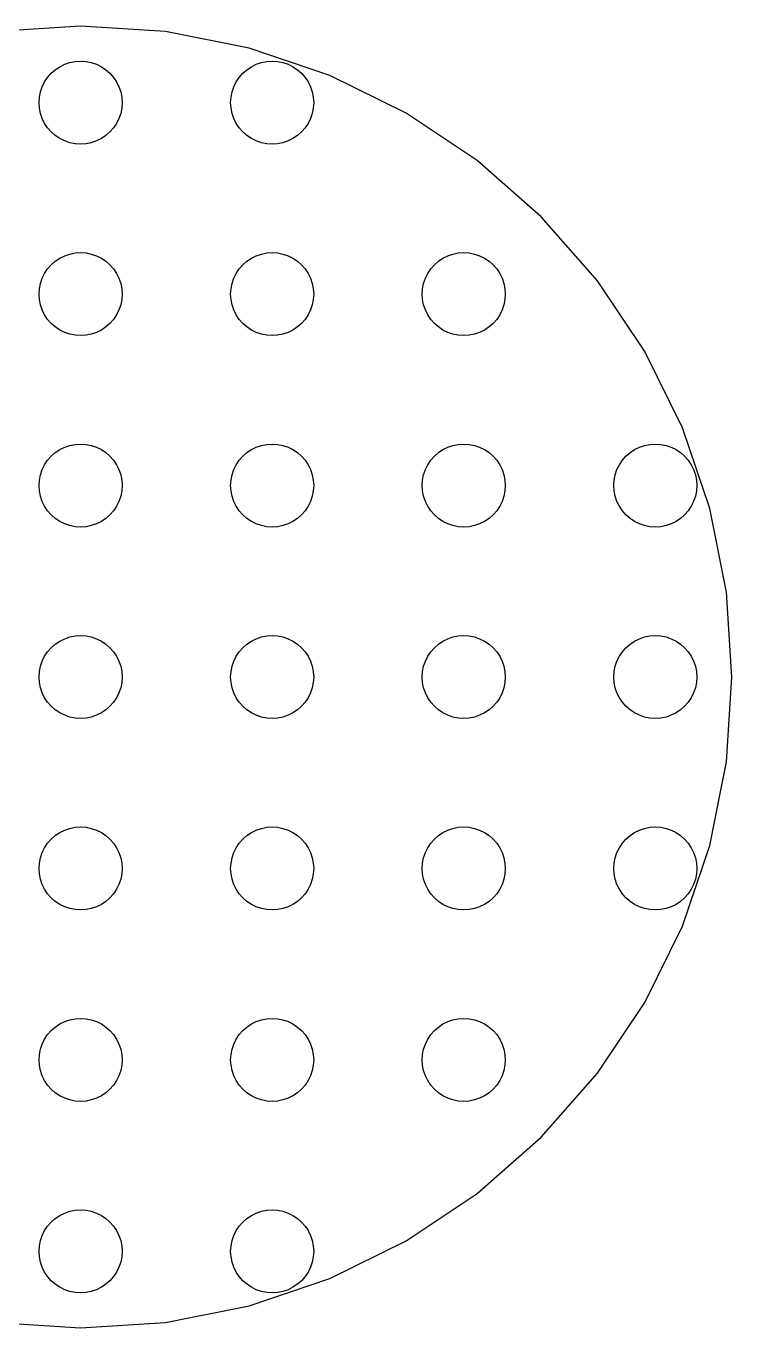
# Model space of a CAD drawing. Header units: metres. Extents: x -51 to 51, y -51 to 51.
# Drawn here: x -4.3 to 51, y -51 to 51 of the extents above; entities that cross this region are included whole.
import ezdxf

# ---------------------------------------------------------------- set-up
doc = ezdxf.new("R2010")
doc.units = ezdxf.units.M

msp = doc.modelspace()

# ---------------------------------------------------------------- linework, layer by layer
for p, q in [((0, 51), (-6.65683, 50.5637)), ((6.65683, 50.5637), (0, 51)), ((13.1998, 49.2622), (6.65683, 50.5637)), ((19.5168, 47.1178), (13.1998, 49.2622)), ((-1.625, 47.8146), (-1.24371, 48.0026)), ((-1.24371, 48.0026), (-0.84116, 48.1393)), ((-0.84116, 48.1393), (-0.42421, 48.2222)), ((-0.42421, 48.2222), (0, 48.25)), ((0, 48.25), (0.42421, 48.2222)), ((0.42421, 48.2222), (0.84116, 48.1393)), ((0.84116, 48.1393), (1.24371, 48.0026)), ((1.24371, 48.0026), (1.625, 47.8146)), ((13.375, 47.8146), (13.7563, 48.0026)), ((13.7563, 48.0026), (14.1588, 48.1393)), ((14.1588, 48.1393), (14.5758, 48.2222)), ((14.5758, 48.2222), (15, 48.25)), ((15, 48.25), (15.4242, 48.2222)), ((15.4242, 48.2222), (15.8412, 48.1393)), ((15.8412, 48.1393), (16.2437, 48.0026)), ((16.2437, 48.0026), (16.625, 47.8146)), ((-2.81458, 46.625), (-2.57838, 46.9785)), ((-2.57838, 46.9785), (-2.2981, 47.2981)), ((-2.2981, 47.2981), (-1.97847, 47.5784)), ((-1.97847, 47.5784), (-1.625, 47.8146)), ((1.625, 47.8146), (1.97847, 47.5784)), ((1.97847, 47.5784), (2.2981, 47.2981)), ((2.2981, 47.2981), (2.57838, 46.9785)), ((2.57838, 46.9785), (2.81458, 46.625)), ((12.1854, 46.625), (12.4216, 46.9785)), ((12.4216, 46.9785), (12.7019, 47.2981)), ((12.7019, 47.2981), (13.0215, 47.5784)), ((13.0215, 47.5784), (13.375, 47.8146)), ((16.625, 47.8146), (16.9785, 47.5784)), ((16.9785, 47.5784), (17.2981, 47.2981)), ((17.2981, 47.2981), (17.5784, 46.9785)), ((17.5784, 46.9785), (17.8146, 46.625)), ((25.5, 44.1673), (19.5168, 47.1178)), ((-3.13925, 45.8412), (-3.00259, 46.2437)), ((-3.00259, 46.2437), (-2.81458, 46.625)), ((2.81458, 46.625), (3.00259, 46.2437)), ((3.00259, 46.2437), (3.13925, 45.8412)), ((11.8607, 45.8412), (11.9974, 46.2437)), ((11.9974, 46.2437), (12.1854, 46.625)), ((17.8146, 46.625), (18.0026, 46.2437)), ((18.0026, 46.2437), (18.1393, 45.8412)), ((-3.25, 45), (-3.22218, 45.4242)), ((-3.22218, 44.5758), (-3.25, 45)), ((-3.22218, 45.4242), (-3.13925, 45.8412)), ((3.13925, 45.8412), (3.22218, 45.4242)), ((3.22218, 45.4242), (3.25, 45)), ((3.25, 45), (3.22218, 44.5758)), ((11.75, 45), (11.7778, 45.4242)), ((11.7778, 44.5758), (11.75, 45)), ((11.7778, 45.4242), (11.8607, 45.8412)), ((18.1393, 45.8412), (18.2222, 45.4242)), ((18.2222, 45.4242), (18.25, 45)), ((18.25, 45), (18.2222, 44.5758)), ((-3.13925, 44.1588), (-3.22218, 44.5758)), ((-3.00259, 43.7563), (-3.13925, 44.1588)), ((3.13925, 44.1588), (3.00259, 43.7563)), ((3.22218, 44.5758), (3.13925, 44.1588)), ((11.8607, 44.1588), (11.7778, 44.5758)), ((11.9974, 43.7563), (11.8607, 44.1588)), ((18.1393, 44.1588), (18.0026, 43.7563)), ((18.2222, 44.5758), (18.1393, 44.1588)), ((31.0468, 40.461), (25.5, 44.1673)), ((-2.81458, 43.375), (-3.00259, 43.7563)), ((-2.57838, 43.0215), (-2.81458, 43.375)), ((-2.2981, 42.7019), (-2.57838, 43.0215)), ((2.57838, 43.0215), (2.2981, 42.7019)), ((2.81458, 43.375), (2.57838, 43.0215)), ((3.00259, 43.7563), (2.81458, 43.375)), ((12.1854, 43.375), (11.9974, 43.7563)), ((12.4216, 43.0215), (12.1854, 43.375)), ((12.7019, 42.7019), (12.4216, 43.0215)), ((17.5784, 43.0215), (17.2981, 42.7019)), ((17.8146, 43.375), (17.5784, 43.0215)), ((18.0026, 43.7563), (17.8146, 43.375)), ((-1.97847, 42.4216), (-2.2981, 42.7019)), ((-1.625, 42.1854), (-1.97847, 42.4216)), ((-1.24371, 41.9974), (-1.625, 42.1854)), ((-0.84116, 41.8607), (-1.24371, 41.9974)), ((-0.42421, 41.7778), (-0.84116, 41.8607)), ((0.84116, 41.8607), (0.42421, 41.7778)), ((1.24371, 41.9974), (0.84116, 41.8607)), ((1.625, 42.1854), (1.24371, 41.9974)), ((1.97847, 42.4216), (1.625, 42.1854)), ((2.2981, 42.7019), (1.97847, 42.4216)), ((13.0215, 42.4216), (12.7019, 42.7019)), ((13.375, 42.1854), (13.0215, 42.4216)), ((13.7563, 41.9974), (13.375, 42.1854)), ((14.1588, 41.8607), (13.7563, 41.9974)), ((14.5758, 41.7778), (14.1588, 41.8607)), ((15.8412, 41.8607), (15.4242, 41.7778)), ((16.2437, 41.9974), (15.8412, 41.8607)), ((16.625, 42.1854), (16.2437, 41.9974)), ((16.9785, 42.4216), (16.625, 42.1854)), ((17.2981, 42.7019), (16.9785, 42.4216)), ((0, 41.75), (-0.42421, 41.7778)), ((0.42421, 41.7778), (0, 41.75)), ((15, 41.75), (14.5758, 41.7778)), ((15.4242, 41.7778), (15, 41.75)), ((36.0624, 36.0624), (31.0468, 40.461)), ((40.461, 31.0468), (36.0624, 36.0624)), ((-1.97847, 32.5784), (-1.625, 32.8146)), ((-1.625, 32.8146), (-1.24371, 33.0026)), ((-1.24371, 33.0026), (-0.84116, 33.1393)), ((-0.84116, 33.1393), (-0.42421, 33.2222)), ((-0.42421, 33.2222), (0, 33.25)), ((0, 33.25), (0.42421, 33.2222)), ((0.42421, 33.2222), (0.84116, 33.1393)), ((0.84116, 33.1393), (1.24371, 33.0026)), ((1.24371, 33.0026), (1.625, 32.8146)), ((1.625, 32.8146), (1.97847, 32.5784)), ((13.0215, 32.5784), (13.375, 32.8146)), ((13.375, 32.8146), (13.7563, 33.0026)), ((13.7563, 33.0026), (14.1588, 33.1393)), ((14.1588, 33.1393), (14.5758, 33.2222)), ((14.5758, 33.2222), (15, 33.25)), ((15, 33.25), (15.4242, 33.2222)), ((15.4242, 33.2222), (15.8412, 33.1393)), ((15.8412, 33.1393), (16.2437, 33.0026)), ((16.2437, 33.0026), (16.625, 32.8146)), ((16.625, 32.8146), (16.9785, 32.5784)), ((28.0215, 32.5784), (28.375, 32.8146)), ((28.375, 32.8146), (28.7563, 33.0026)), ((28.7563, 33.0026), (29.1588, 33.1393)), ((29.1588, 33.1393), (29.5758, 33.2222)), ((29.5758, 33.2222), (30, 33.25)), ((30, 33.25), (30.4242, 33.2222)), ((30.4242, 33.2222), (30.8412, 33.1393)), ((30.8412, 33.1393), (31.2437, 33.0026)), ((31.2437, 33.0026), (31.625, 32.8146)), ((31.625, 32.8146), (31.9785, 32.5784)), ((-3.00259, 31.2437), (-2.81458, 31.625)), ((-2.81458, 31.625), (-2.57838, 31.9785)), ((-2.57838, 31.9785), (-2.2981, 32.2981)), ((-2.2981, 32.2981), (-1.97847, 32.5784)), ((1.97847, 32.5784), (2.2981, 32.2981)), ((2.2981, 32.2981), (2.57838, 31.9785)), ((2.57838, 31.9785), (2.81458, 31.625)), ((2.81458, 31.625), (3.00259, 31.2437)), ((11.9974, 31.2437), (12.1854, 31.625)), ((12.1854, 31.625), (12.4216, 31.9785)), ((12.4216, 31.9785), (12.7019, 32.2981)), ((12.7019, 32.2981), (13.0215, 32.5784)), ((16.9785, 32.5784), (17.2981, 32.2981)), ((17.2981, 32.2981), (17.5784, 31.9785)), ((17.5784, 31.9785), (17.8146, 31.625)), ((17.8146, 31.625), (18.0026, 31.2437)), ((26.9974, 31.2437), (27.1854, 31.625)), ((27.1854, 31.625), (27.4216, 31.9785)), ((27.4216, 31.9785), (27.7019, 32.2981)), ((27.7019, 32.2981), (28.0215, 32.5784)), ((31.9785, 32.5784), (32.2981, 32.2981)), ((32.2981, 32.2981), (32.5784, 31.9785)), ((32.5784, 31.9785), (32.8146, 31.625)), ((32.8146, 31.625), (33.0026, 31.2437)), ((-3.22218, 30.4242), (-3.13925, 30.8412)), ((-3.13925, 30.8412), (-3.00259, 31.2437)), ((3.00259, 31.2437), (3.13925, 30.8412)), ((3.13925, 30.8412), (3.22218, 30.4242)), ((11.7778, 30.4242), (11.8607, 30.8412)), ((11.8607, 30.8412), (11.9974, 31.2437)), ((18.0026, 31.2437), (18.1393, 30.8412)), ((18.1393, 30.8412), (18.2222, 30.4242)), ((26.7778, 30.4242), (26.8607, 30.8412)), ((26.8607, 30.8412), (26.9974, 31.2437)), ((33.0026, 31.2437), (33.1393, 30.8412)), ((33.1393, 30.8412), (33.2222, 30.4242)), ((44.1673, 25.5), (40.461, 31.0468)), ((-3.25, 30), (-3.22218, 30.4242)), ((-3.22218, 29.5758), (-3.25, 30)), ((3.22218, 30.4242), (3.25, 30)), ((3.25, 30), (3.22218, 29.5758)), ((11.75, 30), (11.7778, 30.4242)), ((11.7778, 29.5758), (11.75, 30)), ((18.2222, 30.4242), (18.25, 30)), ((18.25, 30), (18.2222, 29.5758)), ((26.75, 30), (26.7778, 30.4242)), ((26.7778, 29.5758), (26.75, 30)), ((33.2222, 30.4242), (33.25, 30)), ((33.25, 30), (33.2222, 29.5758)), ((-3.13925, 29.1588), (-3.22218, 29.5758)), ((-3.00259, 28.7563), (-3.13925, 29.1588)), ((-2.81458, 28.375), (-3.00259, 28.7563)), ((3.00259, 28.7563), (2.81458, 28.375)), ((3.13925, 29.1588), (3.00259, 28.7563)), ((3.22218, 29.5758), (3.13925, 29.1588)), ((11.8607, 29.1588), (11.7778, 29.5758)), ((11.9974, 28.7563), (11.8607, 29.1588)), ((12.1854, 28.375), (11.9974, 28.7563)), ((18.0026, 28.7563), (17.8146, 28.375)), ((18.1393, 29.1588), (18.0026, 28.7563)), ((18.2222, 29.5758), (18.1393, 29.1588)), ((26.8607, 29.1588), (26.7778, 29.5758)), ((26.9974, 28.7563), (26.8607, 29.1588)), ((27.1854, 28.375), (26.9974, 28.7563)), ((33.0026, 28.7563), (32.8146, 28.375)), ((33.1393, 29.1588), (33.0026, 28.7563)), ((33.2222, 29.5758), (33.1393, 29.1588)), ((-2.57838, 28.0215), (-2.81458, 28.375)), ((-2.2981, 27.7019), (-2.57838, 28.0215)), ((-1.97847, 27.4216), (-2.2981, 27.7019)), ((2.2981, 27.7019), (1.97847, 27.4216)), ((2.57838, 28.0215), (2.2981, 27.7019)), ((2.81458, 28.375), (2.57838, 28.0215)), ((12.4216, 28.0215), (12.1854, 28.375)), ((12.7019, 27.7019), (12.4216, 28.0215)), ((13.0215, 27.4216), (12.7019, 27.7019)), ((17.2981, 27.7019), (16.9785, 27.4216)), ((17.5784, 28.0215), (17.2981, 27.7019)), ((17.8146, 28.375), (17.5784, 28.0215)), ((27.4216, 28.0215), (27.1854, 28.375)), ((27.7019, 27.7019), (27.4216, 28.0215)), ((28.0215, 27.4216), (27.7019, 27.7019)), ((32.2981, 27.7019), (31.9785, 27.4216)), ((32.5784, 28.0215), (32.2981, 27.7019)), ((32.8146, 28.375), (32.5784, 28.0215)), ((-1.625, 27.1854), (-1.97847, 27.4216)), ((-1.24371, 26.9974), (-1.625, 27.1854)), ((-0.84116, 26.8607), (-1.24371, 26.9974)), ((-0.42421, 26.7778), (-0.84116, 26.8607)), ((0, 26.75), (-0.42421, 26.7778)), ((0.42421, 26.7778), (0, 26.75)), ((0.84116, 26.8607), (0.42421, 26.7778)), ((1.24371, 26.9974), (0.84116, 26.8607)), ((1.625, 27.1854), (1.24371, 26.9974)), ((1.97847, 27.4216), (1.625, 27.1854)), ((13.375, 27.1854), (13.0215, 27.4216)), ((13.7563, 26.9974), (13.375, 27.1854)), ((14.1588, 26.8607), (13.7563, 26.9974)), ((14.5758, 26.7778), (14.1588, 26.8607)), ((15, 26.75), (14.5758, 26.7778)), ((15.4242, 26.7778), (15, 26.75)), ((15.8412, 26.8607), (15.4242, 26.7778)), ((16.2437, 26.9974), (15.8412, 26.8607)), ((16.625, 27.1854), (16.2437, 26.9974)), ((16.9785, 27.4216), (16.625, 27.1854)), ((28.375, 27.1854), (28.0215, 27.4216)), ((28.7563, 26.9974), (28.375, 27.1854)), ((29.1588, 26.8607), (28.7563, 26.9974)), ((29.5758, 26.7778), (29.1588, 26.8607)), ((30, 26.75), (29.5758, 26.7778)), ((30.4242, 26.7778), (30, 26.75)), ((30.8412, 26.8607), (30.4242, 26.7778)), ((31.2437, 26.9974), (30.8412, 26.8607)), ((31.625, 27.1854), (31.2437, 26.9974)), ((31.9785, 27.4216), (31.625, 27.1854)), ((47.1178, 19.5168), (44.1673, 25.5)), ((49.2622, 13.1998), (47.1178, 19.5168)), ((-2.2981, 17.2981), (-1.97847, 17.5784)), ((-1.97847, 17.5784), (-1.625, 17.8146)), ((-1.625, 17.8146), (-1.24371, 18.0026)), ((-1.24371, 18.0026), (-0.84116, 18.1393)), ((-0.84116, 18.1393), (-0.42421, 18.2222)), ((-0.42421, 18.2222), (0, 18.25)), ((0, 18.25), (0.42421, 18.2222)), ((0.42421, 18.2222), (0.84116, 18.1393)), ((0.84116, 18.1393), (1.24371, 18.0026)), ((1.24371, 18.0026), (1.625, 17.8146)), ((1.625, 17.8146), (1.97847, 17.5784)), ((1.97847, 17.5784), (2.2981, 17.2981)), ((12.7019, 17.2981), (13.0215, 17.5784)), ((13.0215, 17.5784), (13.375, 17.8146)), ((13.375, 17.8146), (13.7563, 18.0026)), ((13.7563, 18.0026), (14.1588, 18.1393)), ((14.1588, 18.1393), (14.5758, 18.2222)), ((14.5758, 18.2222), (15, 18.25)), ((15, 18.25), (15.4242, 18.2222)), ((15.4242, 18.2222), (15.8412, 18.1393)), ((15.8412, 18.1393), (16.2437, 18.0026)), ((16.2437, 18.0026), (16.625, 17.8146)), ((16.625, 17.8146), (16.9785, 17.5784)), ((16.9785, 17.5784), (17.2981, 17.2981)), ((27.7019, 17.2981), (28.0215, 17.5784)), ((28.0215, 17.5784), (28.375, 17.8146)), ((28.375, 17.8146), (28.7563, 18.0026)), ((28.7563, 18.0026), (29.1588, 18.1393)), ((29.1588, 18.1393), (29.5758, 18.2222)), ((29.5758, 18.2222), (30, 18.25)), ((30, 18.25), (30.4242, 18.2222)), ((30.4242, 18.2222), (30.8412, 18.1393)), ((30.8412, 18.1393), (31.2437, 18.0026)), ((31.2437, 18.0026), (31.625, 17.8146)), ((31.625, 17.8146), (31.9785, 17.5784)), ((31.9785, 17.5784), (32.2981, 17.2981)), ((42.7019, 17.2981), (43.0215, 17.5784)), ((43.0215, 17.5784), (43.375, 17.8146)), ((43.375, 17.8146), (43.7563, 18.0026)), ((43.7563, 18.0026), (44.1588, 18.1393)), ((44.1588, 18.1393), (44.5758, 18.2222)), ((44.5758, 18.2222), (45, 18.25)), ((45, 18.25), (45.4242, 18.2222)), ((45.4242, 18.2222), (45.8412, 18.1393)), ((45.8412, 18.1393), (46.2437, 18.0026)), ((46.2437, 18.0026), (46.625, 17.8146)), ((46.625, 17.8146), (46.9785, 17.5784)), ((46.9785, 17.5784), (47.2981, 17.2981)), ((-3.00259, 16.2437), (-2.81458, 16.625)), ((-2.81458, 16.625), (-2.57838, 16.9785)), ((-2.57838, 16.9785), (-2.2981, 17.2981)), ((2.2981, 17.2981), (2.57838, 16.9785)), ((2.57838, 16.9785), (2.81458, 16.625)), ((2.81458, 16.625), (3.00259, 16.2437)), ((11.9974, 16.2437), (12.1854, 16.625)), ((12.1854, 16.625), (12.4216, 16.9785)), ((12.4216, 16.9785), (12.7019, 17.2981)), ((17.2981, 17.2981), (17.5784, 16.9785)), ((17.5784, 16.9785), (17.8146, 16.625)), ((17.8146, 16.625), (18.0026, 16.2437)), ((26.9974, 16.2437), (27.1854, 16.625)), ((27.1854, 16.625), (27.4216, 16.9785)), ((27.4216, 16.9785), (27.7019, 17.2981)), ((32.2981, 17.2981), (32.5784, 16.9785)), ((32.5784, 16.9785), (32.8146, 16.625)), ((32.8146, 16.625), (33.0026, 16.2437)), ((41.9974, 16.2437), (42.1854, 16.625)), ((42.1854, 16.625), (42.4216, 16.9785)), ((42.4216, 16.9785), (42.7019, 17.2981)), ((47.2981, 17.2981), (47.5784, 16.9785)), ((47.5784, 16.9785), (47.8146, 16.625)), ((47.8146, 16.625), (48.0026, 16.2437)), ((-3.25, 15), (-3.22218, 15.4242)), ((-3.22218, 15.4242), (-3.13925, 15.8412)), ((-3.13925, 15.8412), (-3.00259, 16.2437)), ((3.00259, 16.2437), (3.13925, 15.8412)), ((3.13925, 15.8412), (3.22218, 15.4242)), ((3.22218, 15.4242), (3.25, 15)), ((11.75, 15), (11.7778, 15.4242)), ((11.7778, 15.4242), (11.8607, 15.8412)), ((11.8607, 15.8412), (11.9974, 16.2437)), ((18.0026, 16.2437), (18.1393, 15.8412)), ((18.1393, 15.8412), (18.2222, 15.4242)), ((18.2222, 15.4242), (18.25, 15)), ((26.75, 15), (26.7778, 15.4242)), ((26.7778, 15.4242), (26.8607, 15.8412)), ((26.8607, 15.8412), (26.9974, 16.2437)), ((33.0026, 16.2437), (33.1393, 15.8412)), ((33.1393, 15.8412), (33.2222, 15.4242)), ((33.2222, 15.4242), (33.25, 15)), ((41.75, 15), (41.7778, 15.4242)), ((41.7778, 15.4242), (41.8607, 15.8412)), ((41.8607, 15.8412), (41.9974, 16.2437)), ((48.0026, 16.2437), (48.1393, 15.8412)), ((48.1393, 15.8412), (48.2222, 15.4242)), ((48.2222, 15.4242), (48.25, 15)), ((-3.22218, 14.5758), (-3.25, 15)), ((-3.13925, 14.1588), (-3.22218, 14.5758)), ((3.22218, 14.5758), (3.13925, 14.1588)), ((3.25, 15), (3.22218, 14.5758)), ((11.7778, 14.5758), (11.75, 15)), ((11.8607, 14.1588), (11.7778, 14.5758)), ((18.2222, 14.5758), (18.1393, 14.1588)), ((18.25, 15), (18.2222, 14.5758)), ((26.7778, 14.5758), (26.75, 15)), ((26.8607, 14.1588), (26.7778, 14.5758)), ((33.2222, 14.5758), (33.1393, 14.1588)), ((33.25, 15), (33.2222, 14.5758)), ((41.7778, 14.5758), (41.75, 15)), ((41.8607, 14.1588), (41.7778, 14.5758)), ((48.2222, 14.5758), (48.1393, 14.1588)), ((48.25, 15), (48.2222, 14.5758)), ((-3.00259, 13.7563), (-3.13925, 14.1588)), ((-2.81458, 13.375), (-3.00259, 13.7563)), ((-2.57838, 13.0215), (-2.81458, 13.375)), ((2.81458, 13.375), (2.57838, 13.0215)), ((3.00259, 13.7563), (2.81458, 13.375)), ((3.13925, 14.1588), (3.00259, 13.7563)), ((11.9974, 13.7563), (11.8607, 14.1588)), ((12.1854, 13.375), (11.9974, 13.7563)), ((12.4216, 13.0215), (12.1854, 13.375)), ((17.8146, 13.375), (17.5784, 13.0215)), ((18.0026, 13.7563), (17.8146, 13.375)), ((18.1393, 14.1588), (18.0026, 13.7563)), ((26.9974, 13.7563), (26.8607, 14.1588)), ((27.1854, 13.375), (26.9974, 13.7563)), ((27.4216, 13.0215), (27.1854, 13.375)), ((32.8146, 13.375), (32.5784, 13.0215)), ((33.0026, 13.7563), (32.8146, 13.375)), ((33.1393, 14.1588), (33.0026, 13.7563)), ((41.9974, 13.7563), (41.8607, 14.1588)), ((42.1854, 13.375), (41.9974, 13.7563)), ((42.4216, 13.0215), (42.1854, 13.375)), ((47.8146, 13.375), (47.5784, 13.0215)), ((48.0026, 13.7563), (47.8146, 13.375)), ((48.1393, 14.1588), (48.0026, 13.7563)), ((-2.2981, 12.7019), (-2.57838, 13.0215)), ((-1.97847, 12.4216), (-2.2981, 12.7019)), ((-1.625, 12.1854), (-1.97847, 12.4216)), ((1.97847, 12.4216), (1.625, 12.1854)), ((2.2981, 12.7019), (1.97847, 12.4216)), ((2.57838, 13.0215), (2.2981, 12.7019)), ((12.7019, 12.7019), (12.4216, 13.0215)), ((13.0215, 12.4216), (12.7019, 12.7019)), ((13.375, 12.1854), (13.0215, 12.4216)), ((16.9785, 12.4216), (16.625, 12.1854)), ((17.2981, 12.7019), (16.9785, 12.4216)), ((17.5784, 13.0215), (17.2981, 12.7019)), ((27.7019, 12.7019), (27.4216, 13.0215)), ((28.0215, 12.4216), (27.7019, 12.7019)), ((28.375, 12.1854), (28.0215, 12.4216)), ((31.9785, 12.4216), (31.625, 12.1854)), ((32.2981, 12.7019), (31.9785, 12.4216)), ((32.5784, 13.0215), (32.2981, 12.7019)), ((42.7019, 12.7019), (42.4216, 13.0215)), ((43.0215, 12.4216), (42.7019, 12.7019)), ((43.375, 12.1854), (43.0215, 12.4216)), ((46.9785, 12.4216), (46.625, 12.1854)), ((47.2981, 12.7019), (46.9785, 12.4216)), ((47.5784, 13.0215), (47.2981, 12.7019)), ((50.5637, 6.65683), (49.2622, 13.1998)), ((-1.24371, 11.9974), (-1.625, 12.1854)), ((-0.84116, 11.8607), (-1.24371, 11.9974)), ((-0.42421, 11.7778), (-0.84116, 11.8607)), ((0, 11.75), (-0.42421, 11.7778)), ((0.42421, 11.7778), (0, 11.75)), ((0.84116, 11.8607), (0.42421, 11.7778)), ((1.24371, 11.9974), (0.84116, 11.8607)), ((1.625, 12.1854), (1.24371, 11.9974)), ((13.7563, 11.9974), (13.375, 12.1854)), ((14.1588, 11.8607), (13.7563, 11.9974)), ((14.5758, 11.7778), (14.1588, 11.8607)), ((15, 11.75), (14.5758, 11.7778)), ((15.4242, 11.7778), (15, 11.75)), ((15.8412, 11.8607), (15.4242, 11.7778)), ((16.2437, 11.9974), (15.8412, 11.8607)), ((16.625, 12.1854), (16.2437, 11.9974)), ((28.7563, 11.9974), (28.375, 12.1854)), ((29.1588, 11.8607), (28.7563, 11.9974)), ((29.5758, 11.7778), (29.1588, 11.8607)), ((30, 11.75), (29.5758, 11.7778)), ((30.4242, 11.7778), (30, 11.75)), ((30.8412, 11.8607), (30.4242, 11.7778)), ((31.2437, 11.9974), (30.8412, 11.8607)), ((31.625, 12.1854), (31.2437, 11.9974)), ((43.7563, 11.9974), (43.375, 12.1854)), ((44.1588, 11.8607), (43.7563, 11.9974)), ((44.5758, 11.7778), (44.1588, 11.8607)), ((45, 11.75), (44.5758, 11.7778)), ((45.4242, 11.7778), (45, 11.75)), ((45.8412, 11.8607), (45.4242, 11.7778)), ((46.2437, 11.9974), (45.8412, 11.8607)), ((46.625, 12.1854), (46.2437, 11.9974)), ((51, 0), (50.5637, 6.65683)), ((-1.24371, 3.00259), (-0.84116, 3.13925)), ((-0.84116, 3.13925), (-0.42421, 3.22218)), ((-0.42421, 3.22218), (0, 3.25)), ((0, 3.25), (0.42421, 3.22218)), ((0.42421, 3.22218), (0.84116, 3.13925)), ((0.84116, 3.13925), (1.24371, 3.00259)), ((13.7563, 3.00259), (14.1588, 3.13925)), ((14.1588, 3.13925), (14.5758, 3.22218)), ((14.5758, 3.22218), (15, 3.25)), ((15, 3.25), (15.4242, 3.22218)), ((15.4242, 3.22218), (15.8412, 3.13925)), ((15.8412, 3.13925), (16.2437, 3.00259)), ((28.7563, 3.00259), (29.1588, 3.13925)), ((29.1588, 3.13925), (29.5758, 3.22218)), ((29.5758, 3.22218), (30, 3.25)), ((30, 3.25), (30.4242, 3.22218)), ((30.4242, 3.22218), (30.8412, 3.13925)), ((30.8412, 3.13925), (31.2437, 3.00259)), ((43.7563, 3.00259), (44.1588, 3.13925)), ((44.1588, 3.13925), (44.5758, 3.22218)), ((44.5758, 3.22218), (45, 3.25)), ((45, 3.25), (45.4242, 3.22218)), ((45.4242, 3.22218), (45.8412, 3.13925)), ((45.8412, 3.13925), (46.2437, 3.00259)), ((-2.57838, 1.97847), (-2.2981, 2.2981)), ((-2.2981, 2.2981), (-1.97847, 2.57838)), ((-1.97847, 2.57838), (-1.625, 2.81458)), ((-1.625, 2.81458), (-1.24371, 3.00259)), ((1.24371, 3.00259), (1.625, 2.81458)), ((1.625, 2.81458), (1.97847, 2.57838)), ((1.97847, 2.57838), (2.2981, 2.2981)), ((2.2981, 2.2981), (2.57838, 1.97847)), ((12.4216, 1.97847), (12.7019, 2.2981)), ((12.7019, 2.2981), (13.0215, 2.57838)), ((13.0215, 2.57838), (13.375, 2.81458)), ((13.375, 2.81458), (13.7563, 3.00259)), ((16.2437, 3.00259), (16.625, 2.81458)), ((16.625, 2.81458), (16.9785, 2.57838)), ((16.9785, 2.57838), (17.2981, 2.2981)), ((17.2981, 2.2981), (17.5784, 1.97847)), ((27.4216, 1.97847), (27.7019, 2.2981)), ((27.7019, 2.2981), (28.0215, 2.57838)), ((28.0215, 2.57838), (28.375, 2.81458)), ((28.375, 2.81458), (28.7563, 3.00259)), ((31.2437, 3.00259), (31.625, 2.81458)), ((31.625, 2.81458), (31.9785, 2.57838)), ((31.9785, 2.57838), (32.2981, 2.2981)), ((32.2981, 2.2981), (32.5784, 1.97847)), ((42.4216, 1.97847), (42.7019, 2.2981)), ((42.7019, 2.2981), (43.0215, 2.57838)), ((43.0215, 2.57838), (43.375, 2.81458)), ((43.375, 2.81458), (43.7563, 3.00259)), ((46.2437, 3.00259), (46.625, 2.81458)), ((46.625, 2.81458), (46.9785, 2.57838)), ((46.9785, 2.57838), (47.2981, 2.2981)), ((47.2981, 2.2981), (47.5784, 1.97847)), ((-3.13925, 0.84116), (-3.00259, 1.24371)), ((-3.00259, 1.24371), (-2.81458, 1.625)), ((-2.81458, 1.625), (-2.57838, 1.97847)), ((2.57838, 1.97847), (2.81458, 1.625)), ((2.81458, 1.625), (3.00259, 1.24371)), ((3.00259, 1.24371), (3.13925, 0.84116)), ((11.8607, 0.84116), (11.9974, 1.24371)), ((11.9974, 1.24371), (12.1854, 1.625)), ((12.1854, 1.625), (12.4216, 1.97847)), ((17.5784, 1.97847), (17.8146, 1.625)), ((17.8146, 1.625), (18.0026, 1.24371)), ((18.0026, 1.24371), (18.1393, 0.84116)), ((26.8607, 0.84116), (26.9974, 1.24371)), ((26.9974, 1.24371), (27.1854, 1.625)), ((27.1854, 1.625), (27.4216, 1.97847)), ((32.5784, 1.97847), (32.8146, 1.625)), ((32.8146, 1.625), (33.0026, 1.24371)), ((33.0026, 1.24371), (33.1393, 0.84116)), ((41.8607, 0.84116), (41.9974, 1.24371)), ((41.9974, 1.24371), (42.1854, 1.625)), ((42.1854, 1.625), (42.4216, 1.97847)), ((47.5784, 1.97847), (47.8146, 1.625)), ((47.8146, 1.625), (48.0026, 1.24371)), ((48.0026, 1.24371), (48.1393, 0.84116)), ((-3.25, 0), (-3.22218, 0.42421)), ((-3.22218, -0.42421), (-3.25, 0)), ((-3.22218, 0.42421), (-3.13925, 0.84116)), ((3.13925, 0.84116), (3.22218, 0.42421)), ((3.22218, 0.42421), (3.25, 0)), ((3.25, 0), (3.22218, -0.42421)), ((11.75, 0), (11.7778, 0.42421)), ((11.7778, -0.42421), (11.75, 0)), ((11.7778, 0.42421), (11.8607, 0.84116)), ((18.1393, 0.84116), (18.2222, 0.42421)), ((18.2222, 0.42421), (18.25, 0)), ((18.25, 0), (18.2222, -0.42421)), ((26.75, 0), (26.7778, 0.42421)), ((26.7778, -0.42421), (26.75, 0)), ((26.7778, 0.42421), (26.8607, 0.84116)), ((33.1393, 0.84116), (33.2222, 0.42421)), ((33.2222, 0.42421), (33.25, 0)), ((33.25, 0), (33.2222, -0.42421)), ((41.75, 0), (41.7778, 0.42421)), ((41.7778, -0.42421), (41.75, 0)), ((41.7778, 0.42421), (41.8607, 0.84116)), ((48.1393, 0.84116), (48.2222, 0.42421)), ((48.2222, 0.42421), (48.25, 0)), ((48.25, 0), (48.2222, -0.42421)), ((50.5637, -6.65683), (51, 0)), ((-3.13925, -0.84116), (-3.22218, -0.42421)), ((-3.00259, -1.24371), (-3.13925, -0.84116)), ((3.13925, -0.84116), (3.00259, -1.24371)), ((3.22218, -0.42421), (3.13925, -0.84116)), ((11.8607, -0.84116), (11.7778, -0.42421)), ((11.9974, -1.24371), (11.8607, -0.84116)), ((18.1393, -0.84116), (18.0026, -1.24371)), ((18.2222, -0.42421), (18.1393, -0.84116)), ((26.8607, -0.84116), (26.7778, -0.42421)), ((26.9974, -1.24371), (26.8607, -0.84116)), ((33.1393, -0.84116), (33.0026, -1.24371)), ((33.2222, -0.42421), (33.1393, -0.84116)), ((41.8607, -0.84116), (41.7778, -0.42421)), ((41.9974, -1.24371), (41.8607, -0.84116)), ((48.1393, -0.84116), (48.0026, -1.24371)), ((48.2222, -0.42421), (48.1393, -0.84116)), ((-2.81458, -1.625), (-3.00259, -1.24371)), ((-2.57838, -1.97847), (-2.81458, -1.625)), ((-2.2981, -2.2981), (-2.57838, -1.97847)), ((2.57838, -1.97847), (2.2981, -2.2981)), ((2.81458, -1.625), (2.57838, -1.97847)), ((3.00259, -1.24371), (2.81458, -1.625)), ((12.1854, -1.625), (11.9974, -1.24371)), ((12.4216, -1.97847), (12.1854, -1.625)), ((12.7019, -2.2981), (12.4216, -1.97847)), ((17.5784, -1.97847), (17.2981, -2.2981)), ((17.8146, -1.625), (17.5784, -1.97847)), ((18.0026, -1.24371), (17.8146, -1.625)), ((27.1854, -1.625), (26.9974, -1.24371)), ((27.4216, -1.97847), (27.1854, -1.625)), ((27.7019, -2.2981), (27.4216, -1.97847)), ((32.5784, -1.97847), (32.2981, -2.2981)), ((32.8146, -1.625), (32.5784, -1.97847)), ((33.0026, -1.24371), (32.8146, -1.625)), ((42.1854, -1.625), (41.9974, -1.24371)), ((42.4216, -1.97847), (42.1854, -1.625)), ((42.7019, -2.2981), (42.4216, -1.97847)), ((47.5784, -1.97847), (47.2981, -2.2981)), ((47.8146, -1.625), (47.5784, -1.97847)), ((48.0026, -1.24371), (47.8146, -1.625)), ((-1.97847, -2.57838), (-2.2981, -2.2981)), ((-1.625, -2.81458), (-1.97847, -2.57838)), ((-1.24371, -3.00259), (-1.625, -2.81458)), ((-0.84116, -3.13925), (-1.24371, -3.00259)), ((1.24371, -3.00259), (0.84116, -3.13925)), ((1.625, -2.81458), (1.24371, -3.00259)), ((1.97847, -2.57838), (1.625, -2.81458)), ((2.2981, -2.2981), (1.97847, -2.57838)), ((13.0215, -2.57838), (12.7019, -2.2981)), ((13.375, -2.81458), (13.0215, -2.57838)), ((13.7563, -3.00259), (13.375, -2.81458)), ((14.1588, -3.13925), (13.7563, -3.00259)), ((16.2437, -3.00259), (15.8412, -3.13925)), ((16.625, -2.81458), (16.2437, -3.00259)), ((16.9785, -2.57838), (16.625, -2.81458)), ((17.2981, -2.2981), (16.9785, -2.57838)), ((28.0215, -2.57838), (27.7019, -2.2981)), ((28.375, -2.81458), (28.0215, -2.57838)), ((28.7563, -3.00259), (28.375, -2.81458)), ((29.1588, -3.13925), (28.7563, -3.00259)), ((31.2437, -3.00259), (30.8412, -3.13925)), ((31.625, -2.81458), (31.2437, -3.00259)), ((31.9785, -2.57838), (31.625, -2.81458)), ((32.2981, -2.2981), (31.9785, -2.57838)), ((43.0215, -2.57838), (42.7019, -2.2981)), ((43.375, -2.81458), (43.0215, -2.57838)), ((43.7563, -3.00259), (43.375, -2.81458)), ((44.1588, -3.13925), (43.7563, -3.00259)), ((46.2437, -3.00259), (45.8412, -3.13925)), ((46.625, -2.81458), (46.2437, -3.00259)), ((46.9785, -2.57838), (46.625, -2.81458)), ((47.2981, -2.2981), (46.9785, -2.57838)), ((-0.42421, -3.22218), (-0.84116, -3.13925)), ((0, -3.25), (-0.42421, -3.22218)), ((0.42421, -3.22218), (0, -3.25)), ((0.84116, -3.13925), (0.42421, -3.22218)), ((14.5758, -3.22218), (14.1588, -3.13925)), ((15, -3.25), (14.5758, -3.22218)), ((15.4242, -3.22218), (15, -3.25)), ((15.8412, -3.13925), (15.4242, -3.22218)), ((29.5758, -3.22218), (29.1588, -3.13925)), ((30, -3.25), (29.5758, -3.22218)), ((30.4242, -3.22218), (30, -3.25)), ((30.8412, -3.13925), (30.4242, -3.22218)), ((44.5758, -3.22218), (44.1588, -3.13925)), ((45, -3.25), (44.5758, -3.22218)), ((45.4242, -3.22218), (45, -3.25)), ((45.8412, -3.13925), (45.4242, -3.22218)), ((49.2622, -13.1998), (50.5637, -6.65683)), ((-1.97847, -12.4216), (-1.625, -12.1854)), ((-1.625, -12.1854), (-1.24371, -11.9974)), ((-1.24371, -11.9974), (-0.84116, -11.8607)), ((-0.84116, -11.8607), (-0.42421, -11.7778)), ((-0.42421, -11.7778), (0, -11.75)), ((0, -11.75), (0.42421, -11.7778)), ((0.42421, -11.7778), (0.84116, -11.8607)), ((0.84116, -11.8607), (1.24371, -11.9974)), ((1.24371, -11.9974), (1.625, -12.1854)), ((1.625, -12.1854), (1.97847, -12.4216)), ((13.0215, -12.4216), (13.375, -12.1854)), ((13.375, -12.1854), (13.7563, -11.9974)), ((13.7563, -11.9974), (14.1588, -11.8607)), ((14.1588, -11.8607), (14.5758, -11.7778)), ((14.5758, -11.7778), (15, -11.75)), ((15, -11.75), (15.4242, -11.7778)), ((15.4242, -11.7778), (15.8412, -11.8607)), ((15.8412, -11.8607), (16.2437, -11.9974)), ((16.2437, -11.9974), (16.625, -12.1854)), ((16.625, -12.1854), (16.9785, -12.4216)), ((28.0215, -12.4216), (28.375, -12.1854)), ((28.375, -12.1854), (28.7563, -11.9974)), ((28.7563, -11.9974), (29.1588, -11.8607)), ((29.1588, -11.8607), (29.5758, -11.7778)), ((29.5758, -11.7778), (30, -11.75)), ((30, -11.75), (30.4242, -11.7778)), ((30.4242, -11.7778), (30.8412, -11.8607)), ((30.8412, -11.8607), (31.2437, -11.9974)), ((31.2437, -11.9974), (31.625, -12.1854)), ((31.625, -12.1854), (31.9785, -12.4216)), ((43.0215, -12.4216), (43.375, -12.1854)), ((43.375, -12.1854), (43.7563, -11.9974)), ((43.7563, -11.9974), (44.1588, -11.8607)), ((44.1588, -11.8607), (44.5758, -11.7778)), ((44.5758, -11.7778), (45, -11.75)), ((45, -11.75), (45.4242, -11.7778)), ((45.4242, -11.7778), (45.8412, -11.8607)), ((45.8412, -11.8607), (46.2437, -11.9974)), ((46.2437, -11.9974), (46.625, -12.1854)), ((46.625, -12.1854), (46.9785, -12.4216)), ((-2.81458, -13.375), (-2.57838, -13.0215)), ((-2.57838, -13.0215), (-2.2981, -12.7019)), ((-2.2981, -12.7019), (-1.97847, -12.4216)), ((1.97847, -12.4216), (2.2981, -12.7019)), ((2.2981, -12.7019), (2.57838, -13.0215)), ((2.57838, -13.0215), (2.81458, -13.375)), ((12.1854, -13.375), (12.4216, -13.0215)), ((12.4216, -13.0215), (12.7019, -12.7019)), ((12.7019, -12.7019), (13.0215, -12.4216)), ((16.9785, -12.4216), (17.2981, -12.7019)), ((17.2981, -12.7019), (17.5784, -13.0215)), ((17.5784, -13.0215), (17.8146, -13.375)), ((27.1854, -13.375), (27.4216, -13.0215)), ((27.4216, -13.0215), (27.7019, -12.7019)), ((27.7019, -12.7019), (28.0215, -12.4216)), ((31.9785, -12.4216), (32.2981, -12.7019)), ((32.2981, -12.7019), (32.5784, -13.0215)), ((32.5784, -13.0215), (32.8146, -13.375)), ((42.1854, -13.375), (42.4216, -13.0215)), ((42.4216, -13.0215), (42.7019, -12.7019)), ((42.7019, -12.7019), (43.0215, -12.4216)), ((46.9785, -12.4216), (47.2981, -12.7019)), ((47.1178, -19.5168), (49.2622, -13.1998)), ((47.2981, -12.7019), (47.5784, -13.0215)), ((47.5784, -13.0215), (47.8146, -13.375)), ((-3.22218, -14.5758), (-3.13925, -14.1588)), ((-3.13925, -14.1588), (-3.00259, -13.7563)), ((-3.00259, -13.7563), (-2.81458, -13.375)), ((2.81458, -13.375), (3.00259, -13.7563)), ((3.00259, -13.7563), (3.13925, -14.1588)), ((3.13925, -14.1588), (3.22218, -14.5758)), ((11.7778, -14.5758), (11.8607, -14.1588)), ((11.8607, -14.1588), (11.9974, -13.7563)), ((11.9974, -13.7563), (12.1854, -13.375)), ((17.8146, -13.375), (18.0026, -13.7563)), ((18.0026, -13.7563), (18.1393, -14.1588)), ((18.1393, -14.1588), (18.2222, -14.5758)), ((26.7778, -14.5758), (26.8607, -14.1588)), ((26.8607, -14.1588), (26.9974, -13.7563)), ((26.9974, -13.7563), (27.1854, -13.375)), ((32.8146, -13.375), (33.0026, -13.7563)), ((33.0026, -13.7563), (33.1393, -14.1588)), ((33.1393, -14.1588), (33.2222, -14.5758)), ((41.7778, -14.5758), (41.8607, -14.1588)), ((41.8607, -14.1588), (41.9974, -13.7563)), ((41.9974, -13.7563), (42.1854, -13.375)), ((47.8146, -13.375), (48.0026, -13.7563)), ((48.0026, -13.7563), (48.1393, -14.1588)), ((48.1393, -14.1588), (48.2222, -14.5758)), ((-3.25, -15), (-3.22218, -14.5758)), ((-3.22218, -15.4242), (-3.25, -15)), ((3.22218, -14.5758), (3.25, -15)), ((3.25, -15), (3.22218, -15.4242)), ((11.75, -15), (11.7778, -14.5758)), ((11.7778, -15.4242), (11.75, -15)), ((18.2222, -14.5758), (18.25, -15)), ((18.25, -15), (18.2222, -15.4242)), ((26.75, -15), (26.7778, -14.5758)), ((26.7778, -15.4242), (26.75, -15)), ((33.2222, -14.5758), (33.25, -15)), ((33.25, -15), (33.2222, -15.4242)), ((41.75, -15), (41.7778, -14.5758)), ((41.7778, -15.4242), (41.75, -15)), ((48.2222, -14.5758), (48.25, -15)), ((48.25, -15), (48.2222, -15.4242)), ((-3.13925, -15.8412), (-3.22218, -15.4242)), ((-3.00259, -16.2437), (-3.13925, -15.8412)), ((-2.81458, -16.625), (-3.00259, -16.2437)), ((3.00259, -16.2437), (2.81458, -16.625)), ((3.13925, -15.8412), (3.00259, -16.2437)), ((3.22218, -15.4242), (3.13925, -15.8412)), ((11.8607, -15.8412), (11.7778, -15.4242)), ((11.9974, -16.2437), (11.8607, -15.8412)), ((12.1854, -16.625), (11.9974, -16.2437)), ((18.0026, -16.2437), (17.8146, -16.625)), ((18.1393, -15.8412), (18.0026, -16.2437)), ((18.2222, -15.4242), (18.1393, -15.8412)), ((26.8607, -15.8412), (26.7778, -15.4242)), ((26.9974, -16.2437), (26.8607, -15.8412)), ((27.1854, -16.625), (26.9974, -16.2437)), ((33.0026, -16.2437), (32.8146, -16.625)), ((33.1393, -15.8412), (33.0026, -16.2437)), ((33.2222, -15.4242), (33.1393, -15.8412)), ((41.8607, -15.8412), (41.7778, -15.4242)), ((41.9974, -16.2437), (41.8607, -15.8412)), ((42.1854, -16.625), (41.9974, -16.2437)), ((48.0026, -16.2437), (47.8146, -16.625)), ((48.1393, -15.8412), (48.0026, -16.2437)), ((48.2222, -15.4242), (48.1393, -15.8412)), ((-2.57838, -16.9785), (-2.81458, -16.625)), ((-2.2981, -17.2981), (-2.57838, -16.9785)), ((-1.97847, -17.5784), (-2.2981, -17.2981)), ((2.2981, -17.2981), (1.97847, -17.5784)), ((2.57838, -16.9785), (2.2981, -17.2981)), ((2.81458, -16.625), (2.57838, -16.9785)), ((12.4216, -16.9785), (12.1854, -16.625)), ((12.7019, -17.2981), (12.4216, -16.9785)), ((13.0215, -17.5784), (12.7019, -17.2981)), ((17.2981, -17.2981), (16.9785, -17.5784)), ((17.5784, -16.9785), (17.2981, -17.2981)), ((17.8146, -16.625), (17.5784, -16.9785)), ((27.4216, -16.9785), (27.1854, -16.625)), ((27.7019, -17.2981), (27.4216, -16.9785)), ((28.0215, -17.5784), (27.7019, -17.2981)), ((32.2981, -17.2981), (31.9785, -17.5784)), ((32.5784, -16.9785), (32.2981, -17.2981)), ((32.8146, -16.625), (32.5784, -16.9785)), ((42.4216, -16.9785), (42.1854, -16.625)), ((42.7019, -17.2981), (42.4216, -16.9785)), ((43.0215, -17.5784), (42.7019, -17.2981)), ((47.2981, -17.2981), (46.9785, -17.5784)), ((47.5784, -16.9785), (47.2981, -17.2981)), ((47.8146, -16.625), (47.5784, -16.9785)), ((-1.625, -17.8146), (-1.97847, -17.5784)), ((-1.24371, -18.0026), (-1.625, -17.8146)), ((-0.84116, -18.1393), (-1.24371, -18.0026)), ((-0.42421, -18.2222), (-0.84116, -18.1393)), ((0, -18.25), (-0.42421, -18.2222)), ((0.42421, -18.2222), (0, -18.25)), ((0.84116, -18.1393), (0.42421, -18.2222)), ((1.24371, -18.0026), (0.84116, -18.1393)), ((1.625, -17.8146), (1.24371, -18.0026)), ((1.97847, -17.5784), (1.625, -17.8146)), ((13.375, -17.8146), (13.0215, -17.5784)), ((13.7563, -18.0026), (13.375, -17.8146)), ((14.1588, -18.1393), (13.7563, -18.0026)), ((14.5758, -18.2222), (14.1588, -18.1393)), ((15, -18.25), (14.5758, -18.2222)), ((15.4242, -18.2222), (15, -18.25)), ((15.8412, -18.1393), (15.4242, -18.2222)), ((16.2437, -18.0026), (15.8412, -18.1393)), ((16.625, -17.8146), (16.2437, -18.0026)), ((16.9785, -17.5784), (16.625, -17.8146)), ((28.375, -17.8146), (28.0215, -17.5784)), ((28.7563, -18.0026), (28.375, -17.8146)), ((29.1588, -18.1393), (28.7563, -18.0026)), ((29.5758, -18.2222), (29.1588, -18.1393)), ((30, -18.25), (29.5758, -18.2222)), ((30.4242, -18.2222), (30, -18.25)), ((30.8412, -18.1393), (30.4242, -18.2222)), ((31.2437, -18.0026), (30.8412, -18.1393)), ((31.625, -17.8146), (31.2437, -18.0026)), ((31.9785, -17.5784), (31.625, -17.8146)), ((43.375, -17.8146), (43.0215, -17.5784)), ((43.7563, -18.0026), (43.375, -17.8146)), ((44.1588, -18.1393), (43.7563, -18.0026)), ((44.5758, -18.2222), (44.1588, -18.1393)), ((45, -18.25), (44.5758, -18.2222)), ((45.4242, -18.2222), (45, -18.25)), ((45.8412, -18.1393), (45.4242, -18.2222)), ((46.2437, -18.0026), (45.8412, -18.1393)), ((46.625, -17.8146), (46.2437, -18.0026)), ((46.9785, -17.5784), (46.625, -17.8146)), ((44.1673, -25.5), (47.1178, -19.5168)), ((40.461, -31.0468), (44.1673, -25.5)), ((-2.2981, -27.7019), (-1.97847, -27.4216)), ((-1.97847, -27.4216), (-1.625, -27.1854)), ((-1.625, -27.1854), (-1.24371, -26.9974)), ((-1.24371, -26.9974), (-0.84116, -26.8607)), ((-0.84116, -26.8607), (-0.42421, -26.7778)), ((-0.42421, -26.7778), (0, -26.75)), ((0, -26.75), (0.42421, -26.7778)), ((0.42421, -26.7778), (0.84116, -26.8607)), ((0.84116, -26.8607), (1.24371, -26.9974)), ((1.24371, -26.9974), (1.625, -27.1854)), ((1.625, -27.1854), (1.97847, -27.4216)), ((1.97847, -27.4216), (2.2981, -27.7019)), ((12.7019, -27.7019), (13.0215, -27.4216)), ((13.0215, -27.4216), (13.375, -27.1854)), ((13.375, -27.1854), (13.7563, -26.9974)), ((13.7563, -26.9974), (14.1588, -26.8607)), ((14.1588, -26.8607), (14.5758, -26.7778)), ((14.5758, -26.7778), (15, -26.75)), ((15, -26.75), (15.4242, -26.7778)), ((15.4242, -26.7778), (15.8412, -26.8607)), ((15.8412, -26.8607), (16.2437, -26.9974)), ((16.2437, -26.9974), (16.625, -27.1854)), ((16.625, -27.1854), (16.9785, -27.4216)), ((16.9785, -27.4216), (17.2981, -27.7019)), ((27.7019, -27.7019), (28.0215, -27.4216)), ((28.0215, -27.4216), (28.375, -27.1854)), ((28.375, -27.1854), (28.7563, -26.9974)), ((28.7563, -26.9974), (29.1588, -26.8607)), ((29.1588, -26.8607), (29.5758, -26.7778)), ((29.5758, -26.7778), (30, -26.75)), ((30, -26.75), (30.4242, -26.7778)), ((30.4242, -26.7778), (30.8412, -26.8607)), ((30.8412, -26.8607), (31.2437, -26.9974)), ((31.2437, -26.9974), (31.625, -27.1854)), ((31.625, -27.1854), (31.9785, -27.4216)), ((31.9785, -27.4216), (32.2981, -27.7019)), ((-3.00259, -28.7563), (-2.81458, -28.375)), ((-2.81458, -28.375), (-2.57838, -28.0215)), ((-2.57838, -28.0215), (-2.2981, -27.7019)), ((2.2981, -27.7019), (2.57838, -28.0215)), ((2.57838, -28.0215), (2.81458, -28.375)), ((2.81458, -28.375), (3.00259, -28.7563)), ((11.9974, -28.7563), (12.1854, -28.375)), ((12.1854, -28.375), (12.4216, -28.0215)), ((12.4216, -28.0215), (12.7019, -27.7019)), ((17.2981, -27.7019), (17.5784, -28.0215)), ((17.5784, -28.0215), (17.8146, -28.375)), ((17.8146, -28.375), (18.0026, -28.7563)), ((26.9974, -28.7563), (27.1854, -28.375)), ((27.1854, -28.375), (27.4216, -28.0215)), ((27.4216, -28.0215), (27.7019, -27.7019)), ((32.2981, -27.7019), (32.5784, -28.0215)), ((32.5784, -28.0215), (32.8146, -28.375)), ((32.8146, -28.375), (33.0026, -28.7563)), ((-3.25, -30), (-3.22218, -29.5758)), ((-3.22218, -29.5758), (-3.13925, -29.1588)), ((-3.13925, -29.1588), (-3.00259, -28.7563)), ((3.00259, -28.7563), (3.13925, -29.1588)), ((3.13925, -29.1588), (3.22218, -29.5758)), ((3.22218, -29.5758), (3.25, -30)), ((11.75, -30), (11.7778, -29.5758)), ((11.7778, -29.5758), (11.8607, -29.1588)), ((11.8607, -29.1588), (11.9974, -28.7563)), ((18.0026, -28.7563), (18.1393, -29.1588)), ((18.1393, -29.1588), (18.2222, -29.5758)), ((18.2222, -29.5758), (18.25, -30)), ((26.75, -30), (26.7778, -29.5758)), ((26.7778, -29.5758), (26.8607, -29.1588)), ((26.8607, -29.1588), (26.9974, -28.7563)), ((33.0026, -28.7563), (33.1393, -29.1588)), ((33.1393, -29.1588), (33.2222, -29.5758)), ((33.2222, -29.5758), (33.25, -30)), ((-3.22218, -30.4242), (-3.25, -30)), ((-3.13925, -30.8412), (-3.22218, -30.4242)), ((3.22218, -30.4242), (3.13925, -30.8412)), ((3.25, -30), (3.22218, -30.4242)), ((11.7778, -30.4242), (11.75, -30)), ((11.8607, -30.8412), (11.7778, -30.4242)), ((18.2222, -30.4242), (18.1393, -30.8412)), ((18.25, -30), (18.2222, -30.4242)), ((26.7778, -30.4242), (26.75, -30)), ((26.8607, -30.8412), (26.7778, -30.4242)), ((33.2222, -30.4242), (33.1393, -30.8412)), ((33.25, -30), (33.2222, -30.4242)), ((-3.00259, -31.2437), (-3.13925, -30.8412)), ((-2.81458, -31.625), (-3.00259, -31.2437)), ((3.00259, -31.2437), (2.81458, -31.625)), ((3.13925, -30.8412), (3.00259, -31.2437)), ((11.9974, -31.2437), (11.8607, -30.8412)), ((12.1854, -31.625), (11.9974, -31.2437)), ((18.0026, -31.2437), (17.8146, -31.625)), ((18.1393, -30.8412), (18.0026, -31.2437)), ((26.9974, -31.2437), (26.8607, -30.8412)), ((27.1854, -31.625), (26.9974, -31.2437)), ((33.0026, -31.2437), (32.8146, -31.625)), ((33.1393, -30.8412), (33.0026, -31.2437)), ((36.0624, -36.0624), (40.461, -31.0468)), ((-2.57838, -31.9785), (-2.81458, -31.625)), ((-2.2981, -32.2981), (-2.57838, -31.9785)), ((-1.97847, -32.5784), (-2.2981, -32.2981)), ((-1.625, -32.8146), (-1.97847, -32.5784)), ((1.97847, -32.5784), (1.625, -32.8146)), ((2.2981, -32.2981), (1.97847, -32.5784)), ((2.57838, -31.9785), (2.2981, -32.2981)), ((2.81458, -31.625), (2.57838, -31.9785)), ((12.4216, -31.9785), (12.1854, -31.625)), ((12.7019, -32.2981), (12.4216, -31.9785)), ((13.0215, -32.5784), (12.7019, -32.2981)), ((13.375, -32.8146), (13.0215, -32.5784)), ((16.9785, -32.5784), (16.625, -32.8146)), ((17.2981, -32.2981), (16.9785, -32.5784)), ((17.5784, -31.9785), (17.2981, -32.2981)), ((17.8146, -31.625), (17.5784, -31.9785)), ((27.4216, -31.9785), (27.1854, -31.625)), ((27.7019, -32.2981), (27.4216, -31.9785)), ((28.0215, -32.5784), (27.7019, -32.2981)), ((28.375, -32.8146), (28.0215, -32.5784)), ((31.9785, -32.5784), (31.625, -32.8146)), ((32.2981, -32.2981), (31.9785, -32.5784)), ((32.5784, -31.9785), (32.2981, -32.2981)), ((32.8146, -31.625), (32.5784, -31.9785)), ((-1.24371, -33.0026), (-1.625, -32.8146)), ((-0.84116, -33.1393), (-1.24371, -33.0026)), ((-0.42421, -33.2222), (-0.84116, -33.1393)), ((0, -33.25), (-0.42421, -33.2222)), ((0.42421, -33.2222), (0, -33.25)), ((0.84116, -33.1393), (0.42421, -33.2222)), ((1.24371, -33.0026), (0.84116, -33.1393)), ((1.625, -32.8146), (1.24371, -33.0026)), ((13.7563, -33.0026), (13.375, -32.8146)), ((14.1588, -33.1393), (13.7563, -33.0026)), ((14.5758, -33.2222), (14.1588, -33.1393)), ((15, -33.25), (14.5758, -33.2222)), ((15.4242, -33.2222), (15, -33.25)), ((15.8412, -33.1393), (15.4242, -33.2222)), ((16.2437, -33.0026), (15.8412, -33.1393)), ((16.625, -32.8146), (16.2437, -33.0026)), ((28.7563, -33.0026), (28.375, -32.8146)), ((29.1588, -33.1393), (28.7563, -33.0026)), ((29.5758, -33.2222), (29.1588, -33.1393)), ((30, -33.25), (29.5758, -33.2222)), ((30.4242, -33.2222), (30, -33.25)), ((30.8412, -33.1393), (30.4242, -33.2222)), ((31.2437, -33.0026), (30.8412, -33.1393)), ((31.625, -32.8146), (31.2437, -33.0026)), ((31.0468, -40.461), (36.0624, -36.0624)), ((25.5, -44.1673), (31.0468, -40.461)), ((-0.84116, -41.8607), (-0.42421, -41.7778)), ((-0.42421, -41.7778), (0, -41.75)), ((0, -41.75), (0.42421, -41.7778)), ((0.42421, -41.7778), (0.84116, -41.8607)), ((14.1588, -41.8607), (14.5758, -41.7778)), ((14.5758, -41.7778), (15, -41.75)), ((15, -41.75), (15.4242, -41.7778)), ((15.4242, -41.7778), (15.8412, -41.8607)), ((-2.57838, -43.0215), (-2.2981, -42.7019)), ((-2.2981, -42.7019), (-1.97847, -42.4216)), ((-1.97847, -42.4216), (-1.625, -42.1854)), ((-1.625, -42.1854), (-1.24371, -41.9974)), ((-1.24371, -41.9974), (-0.84116, -41.8607)), ((0.84116, -41.8607), (1.24371, -41.9974)), ((1.24371, -41.9974), (1.625, -42.1854)), ((1.625, -42.1854), (1.97847, -42.4216)), ((1.97847, -42.4216), (2.2981, -42.7019)), ((2.2981, -42.7019), (2.57838, -43.0215)), ((12.4216, -43.0215), (12.7019, -42.7019)), ((12.7019, -42.7019), (13.0215, -42.4216)), ((13.0215, -42.4216), (13.375, -42.1854)), ((13.375, -42.1854), (13.7563, -41.9974)), ((13.7563, -41.9974), (14.1588, -41.8607)), ((15.8412, -41.8607), (16.2437, -41.9974)), ((16.2437, -41.9974), (16.625, -42.1854)), ((16.625, -42.1854), (16.9785, -42.4216)), ((16.9785, -42.4216), (17.2981, -42.7019)), ((17.2981, -42.7019), (17.5784, -43.0215)), ((-3.13925, -44.1588), (-3.00259, -43.7563)), ((-3.00259, -43.7563), (-2.81458, -43.375)), ((-2.81458, -43.375), (-2.57838, -43.0215)), ((2.57838, -43.0215), (2.81458, -43.375)), ((2.81458, -43.375), (3.00259, -43.7563)), ((3.00259, -43.7563), (3.13925, -44.1588)), ((11.8607, -44.1588), (11.9974, -43.7563)), ((11.9974, -43.7563), (12.1854, -43.375)), ((12.1854, -43.375), (12.4216, -43.0215)), ((17.5784, -43.0215), (17.8146, -43.375)), ((17.8146, -43.375), (18.0026, -43.7563)), ((18.0026, -43.7563), (18.1393, -44.1588)), ((-3.25, -45), (-3.22218, -44.5758)), ((-3.22218, -44.5758), (-3.13925, -44.1588)), ((3.13925, -44.1588), (3.22218, -44.5758)), ((3.22218, -44.5758), (3.25, -45)), ((11.75, -45), (11.7778, -44.5758)), ((11.7778, -44.5758), (11.8607, -44.1588)), ((18.1393, -44.1588), (18.2222, -44.5758)), ((18.2222, -44.5758), (18.25, -45)), ((19.5168, -47.1178), (25.5, -44.1673)), ((-3.22218, -45.4242), (-3.25, -45)), ((-3.13925, -45.8412), (-3.22218, -45.4242)), ((-3.00259, -46.2437), (-3.13925, -45.8412)), ((3.13925, -45.8412), (3.00259, -46.2437)), ((3.22218, -45.4242), (3.13925, -45.8412)), ((3.25, -45), (3.22218, -45.4242)), ((11.7778, -45.4242), (11.75, -45)), ((11.8607, -45.8412), (11.7778, -45.4242)), ((11.9974, -46.2437), (11.8607, -45.8412)), ((18.1393, -45.8412), (18.0026, -46.2437)), ((18.2222, -45.4242), (18.1393, -45.8412)), ((18.25, -45), (18.2222, -45.4242)), ((-2.81458, -46.625), (-3.00259, -46.2437)), ((-2.57838, -46.9785), (-2.81458, -46.625)), ((2.81458, -46.625), (2.57838, -46.9785)), ((3.00259, -46.2437), (2.81458, -46.625)), ((12.1854, -46.625), (11.9974, -46.2437)), ((12.4216, -46.9785), (12.1854, -46.625)), ((17.8146, -46.625), (17.5784, -46.9785)), ((18.0026, -46.2437), (17.8146, -46.625)), ((-2.2981, -47.2981), (-2.57838, -46.9785)), ((-1.97847, -47.5784), (-2.2981, -47.2981)), ((-1.625, -47.8146), (-1.97847, -47.5784)), ((-1.24371, -48.0026), (-1.625, -47.8146)), ((1.625, -47.8146), (1.24371, -48.0026)), ((1.97847, -47.5784), (1.625, -47.8146)), ((2.2981, -47.2981), (1.97847, -47.5784)), ((2.57838, -46.9785), (2.2981, -47.2981)), ((12.7019, -47.2981), (12.4216, -46.9785)), ((13.0215, -47.5784), (12.7019, -47.2981)), ((13.375, -47.8146), (13.0215, -47.5784)), ((13.1998, -49.2622), (19.5168, -47.1178)), ((13.7563, -48.0026), (13.375, -47.8146)), ((16.625, -47.8146), (16.2437, -48.0026)), ((16.9785, -47.5784), (16.625, -47.8146)), ((17.2981, -47.2981), (16.9785, -47.5784)), ((17.5784, -46.9785), (17.2981, -47.2981)), ((-0.84116, -48.1393), (-1.24371, -48.0026)), ((-0.42421, -48.2222), (-0.84116, -48.1393)), ((0, -48.25), (-0.42421, -48.2222)), ((0.42421, -48.2222), (0, -48.25)), ((0.84116, -48.1393), (0.42421, -48.2222)), ((1.24371, -48.0026), (0.84116, -48.1393)), ((14.1588, -48.1393), (13.7563, -48.0026)), ((14.5758, -48.2222), (14.1588, -48.1393)), ((15, -48.25), (14.5758, -48.2222)), ((15.4242, -48.2222), (15, -48.25)), ((15.8412, -48.1393), (15.4242, -48.2222)), ((16.2437, -48.0026), (15.8412, -48.1393)), ((6.65683, -50.5637), (13.1998, -49.2622)), ((-6.65683, -50.5637), (0, -51)), ((0, -51), (6.65683, -50.5637))]:
    msp.add_line(p, q)

doc.saveas('drawing.dxf')
